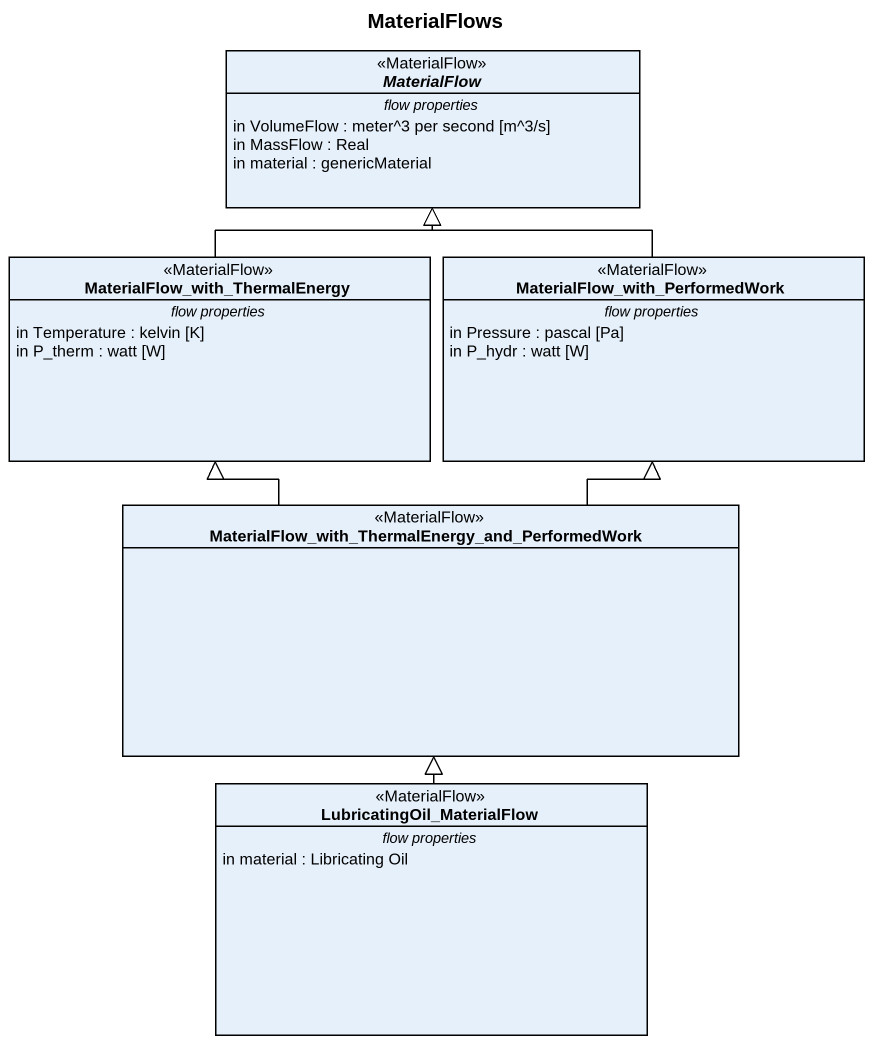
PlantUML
@startuml
title MaterialFlows
hide circle
hide empty members
abstract class MaterialFlow <<MaterialFlow>> {
  -- flow properties --
  in VolumeFlow : meter^3 per second [m^3/s]
  in MassFlow : Real
  in material : genericMaterial
}
class "MaterialFlow_with_ThermalEnergy" as MaterialFlow_with <<MaterialFlow>> {
  -- flow properties --
  in Temperature : kelvin [K]
  in P_therm : watt [W]
}
class "MaterialFlow_with_PerformedWork" as MaterialFlow_with_2 <<MaterialFlow>> {
  -- flow properties --
  in Pressure : pascal [Pa]
  in P_hydr : watt [W]
}
class "MaterialFlow_with_ThermalEnergy_and_PerformedWork" as MaterialFlow_with_3 <<MaterialFlow>>
class LubricatingOil_MaterialFlow <<MaterialFlow>> {
  -- flow properties --
  in material : Libricating Oil
}
MaterialFlow_with -up-|> MaterialFlow
MaterialFlow_with_2 -up-|> MaterialFlow
MaterialFlow_with_3 -up-|> MaterialFlow_with
MaterialFlow_with_3 -up-|> MaterialFlow_with_2
LubricatingOil_MaterialFlow -up-|> MaterialFlow_with_3
@enduml
